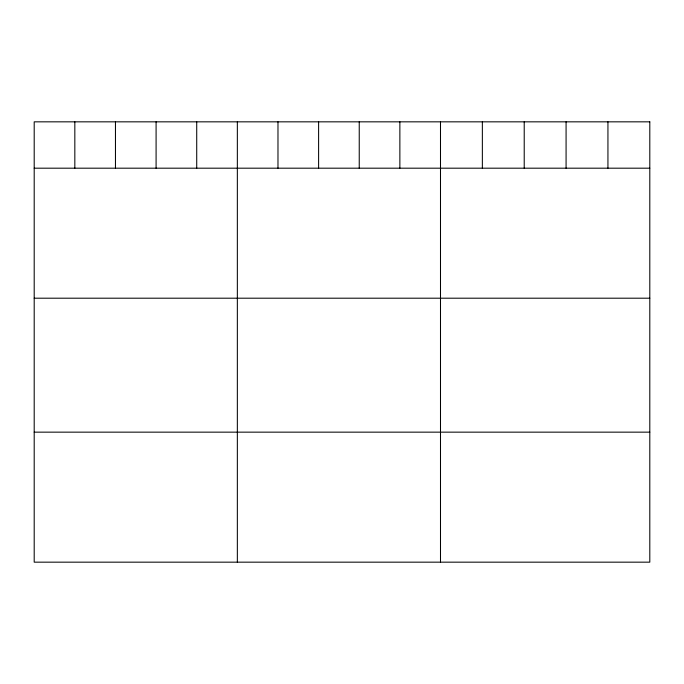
<?xml version="1.0" encoding="UTF-8"?>
<svg xmlns="http://www.w3.org/2000/svg" width="684" height="684" viewBox="0 0 684 684"><rect width="100%" height="100%" fill="white"/><g stroke="black" fill="none" stroke-linecap="round" stroke-linejoin="round"><path stroke-width="1.03" d="M34.2 168.187L649.8 168.187M34.2 298.198L649.8 298.198M34.2 432.151L649.8 432.151M607.939 121.837L607.939 168.187M566.078 121.837L566.078 168.187M524.218 121.837L524.218 168.187M482.357 121.837L482.357 168.187M440.496 121.837L440.496 562.163M399.866 121.837L399.866 168.187M359.237 121.837L359.237 168.187M318.607 121.837L318.607 168.187M277.978 121.837L277.978 168.187M237.348 121.837L237.348 562.163M196.718 121.837L196.718 168.187M156.089 121.837L156.089 168.187M115.459 121.837L115.459 168.187M74.83 121.837L74.83 168.187M649.8 121.837L34.2 121.837L34.2 562.163L649.8 562.163L649.8 121.837"/></g></svg>
